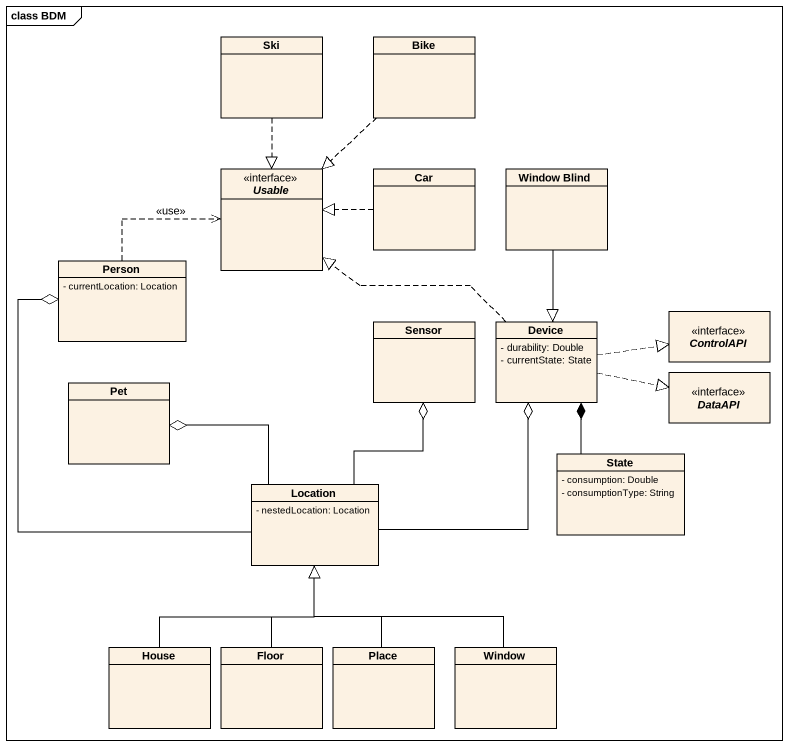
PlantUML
@startuml
mainframe class BDM
hide circle
hide empty members
skinparam classAttributeIconSize 0
class Ski
class Bike
interface Usable
class Car
class "Window Blind" as Window_Blind
class "Person" as Person_ {
  - currentLocation: Location
}
class Sensor
class Device {
  - durability: Double
  - currentState: State
}
interface ControlAPI
class Pet
interface DataAPI
class "State" as State_ {
  - consumption: Double
  - consumptionType: String
}
class Location {
  - nestedLocation: Location
}
class House
class Floor
class Place
class Window
Ski ..|> Usable
Bike ..|> Usable
Car .left.|> Usable
Window_Blind --|> Device
Person_ .right.> Usable : <<use>>
Device .left.|> Usable
Device .right.|> ControlAPI
Device .right.|> DataAPI
State_ -up-* Device
Location -up-o Person_
Location -up-o Sensor
Location -up-o Device
Location -left-o Pet
House -up-|> Location
Floor -up-|> Location
Place -up-|> Location
Window -up-|> Location
@enduml
